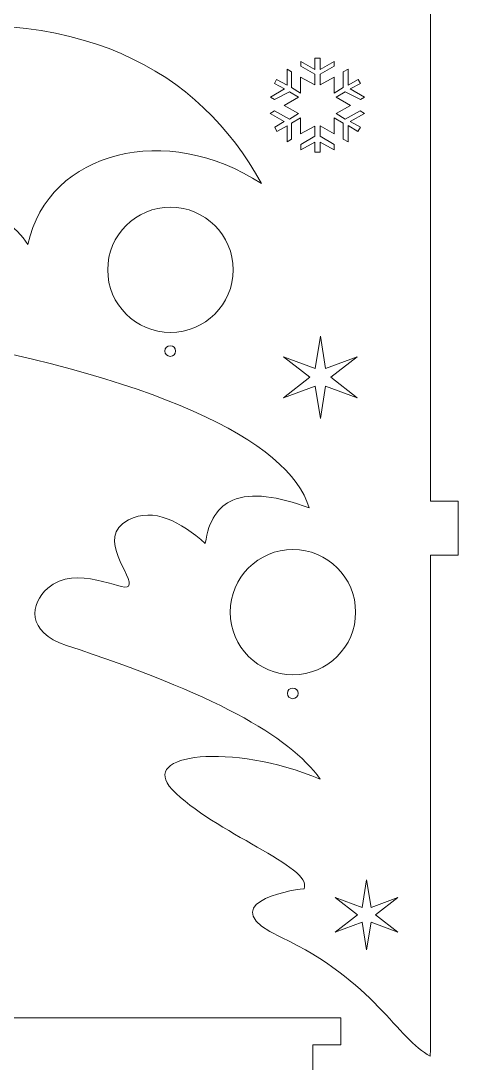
# Model space of a CAD drawing. Header units: centimetres. Extents: x -35.5 to 35.5, y -33.3 to 33.3.
# Drawn here: x 8.87 to 18.32, y -8.95 to 13.59 of the extents above; entities that cross this region are included whole.
import ezdxf

# ---------------------------------------------------------------- set-up
doc = ezdxf.new("R2010")
doc.units = ezdxf.units.CM
doc.header["$MEASUREMENT"] = 0
doc.layers.add('layer 1', color=7, linetype='Continuous')

msp = doc.modelspace()

# ---------------------------------------------------------------- linework, layer by layer
at = {"layer": 'layer 1', "lineweight": 9}
for points, knots in [([(17.71786, 33.22941), (17.71786, 33.22941), (16.47606, 33.22941), (16.47606, 33.22941), (16.47606, 33.22941), (16.47606, 33.22941), (16.47606, 31.89218), (16.47606, 31.89218), (16.47606, 31.89218), (16.47606, 31.89218), (16.18161, 31.89218), (16.18161, 31.89218), (16.18161, 31.89218), (16.18161, 31.89218), (16.47606, 29.54893), (16.47606, 29.54893), (16.47606, 29.54893), (15.09188, 31.06937), (13.8313, 31.1314), (12.67471, 29.96615), (12.67471, 29.96615), (10.64526, 31.46218), (8.94705, 31.45817), (7.69144, 29.44916), (7.69144, 29.44916), (5.39023, 30.37442), (4.21937, 29.971), (3.71181, 29.44401), (3.71181, 29.44401), (2.62382, 28.31439), (4.24006, 27.92752), (3.90075, 27.31906), (3.90075, 27.31906), (3.38059, 26.38629), (1.7292, 27.1536), (1.23629, 26.1053), (1.23629, 26.1053), (0.70916, 24.98419), (1.22495, 23.90355), (3.64992, 23.69084), (3.64992, 23.69084), (8.31449, 23.28166), (11.75539, 22.40696), (13.79715, 19.4767), (13.79715, 19.4767), (11.79081, 20.55873), (10.2097, 20.64863), (9.43256, 18.86262), (9.43256, 18.86262), (7.86263, 19.28353), (6.92868, 19.66697), (6.12894, 18.96733), (6.12894, 18.96733), (4.68937, 17.70795), (6.30248, 17.55931), (6.15519, 16.93469), (6.15519, 16.93469), (6.03165, 16.41073), (3.78141, 16.93413), (3.81232, 14.95448), (3.81232, 14.95448), (3.8207, 14.41676), (3.92081, 13.08408), (5.56742, 13.33188), (5.56742, 13.33188), (10.17948, 14.02595), (12.71806, 12.51298), (14.07085, 10.06622), (14.07085, 10.06622), (12.03778, 11.40226), (9.47481, 10.79624), (9.02357, 8.74678), (9.02357, 8.74678), (8.53094, 9.57643), (7.14195, 9.86208), (6.50673, 9.34306), (6.50673, 9.34306), (4.75088, 7.90839), (5.67896, 6.95675), (6.3203, 6.84561), (6.3203, 6.84561), (11.78323, 5.89897), (14.6639, 4.52276), (15.09929, 3.05564), (15.09929, 3.05564), (14.427, 3.30048), (13.85249, 3.39317), (13.44966, 3.2189), (13.44966, 3.2189), (13.1388, 3.08443), (12.93012, 2.79095), (12.85755, 2.28573), (12.85755, 2.28573), (12.32561, 2.75628), (11.74154, 3.06987), (11.19948, 2.79503), (11.19948, 2.79503), (10.45345, 2.41678), (11.35103, 1.53008), (11.19948, 1.36041), (11.19948, 1.36041), (11.07859, 1.22506), (10.06841, 1.8641), (9.45317, 1.31781), (9.45317, 1.31781), (9.07641, 0.98325), (8.97703, 0.37043), (9.86001, 0.07934), (9.86001, 0.07934), (13.02412, -0.96375), (14.65604, -1.85894), (15.33927, -2.81104), (15.33927, -2.81104), (13.41933, -2.01445), (11.40453, -2.25718), (12.13999, -3.03294), (12.13999, -3.03294), (13.02718, -3.96871), (15.20315, -4.70818), (14.98934, -5.18307), (14.98934, -5.18307), (14.63305, -5.21282), (12.99331, -5.53241), (14.50088, -6.23677), (14.50088, -6.23677), (16.48343, -7.16309), (17.02287, -8.45183), (17.71724, -8.80014)], [0, 0, 0, 0, 0.03030303, 0.03030303, 0.03030303, 0.03030303, 0.06060606, 0.06060606, 0.06060606, 0.06060606, 0.09090909, 0.09090909, 0.09090909, 0.09090909, 0.12121212, 0.12121212, 0.12121212, 0.12121212, 0.15151515, 0.15151515, 0.15151515, 0.15151515, 0.18181818, 0.18181818, 0.18181818, 0.18181818, 0.21212121, 0.21212121, 0.21212121, 0.21212121, 0.24242424, 0.24242424, 0.24242424, 0.24242424, 0.27272727, 0.27272727, 0.27272727, 0.27272727, 0.3030303, 0.3030303, 0.3030303, 0.3030303, 0.33333333, 0.33333333, 0.33333333, 0.33333333, 0.36363636, 0.36363636, 0.36363636, 0.36363636, 0.39393939, 0.39393939, 0.39393939, 0.39393939, 0.42424242, 0.42424242, 0.42424242, 0.42424242, 0.45454545, 0.45454545, 0.45454545, 0.45454545, 0.48484848, 0.48484848, 0.48484848, 0.48484848, 0.51515152, 0.51515152, 0.51515152, 0.51515152, 0.54545455, 0.54545455, 0.54545455, 0.54545455, 0.57575758, 0.57575758, 0.57575758, 0.57575758, 0.60606061, 0.60606061, 0.60606061, 0.60606061, 0.63636364, 0.63636364, 0.63636364, 0.63636364, 0.66666667, 0.66666667, 0.66666667, 0.66666667, 0.6969697, 0.6969697, 0.6969697, 0.6969697, 0.72727273, 0.72727273, 0.72727273, 0.72727273, 0.75757576, 0.75757576, 0.75757576, 0.75757576, 0.78787879, 0.78787879, 0.78787879, 0.78787879, 0.81818182, 0.81818182, 0.81818182, 0.81818182, 0.84848485, 0.84848485, 0.84848485, 0.84848485, 0.87878788, 0.87878788, 0.87878788, 0.87878788, 0.90909091, 0.90909091, 0.90909091, 0.90909091, 0.93939394, 0.93939394, 0.93939394, 0.93939394, 1, 1, 1, 1]), ([(17.71786, 33.22941), (17.71786, 33.22941), (17.71786, 30.29237), (17.71786, 30.29237), (17.71786, 30.29237), (17.71786, 30.29237), (18.31786, 30.29237), (18.31786, 30.29237), (18.31786, 30.29237), (18.31786, 30.29237), (18.31786, 29.13108), (18.31786, 29.13108), (18.31786, 29.13108), (18.31786, 29.13108), (17.71786, 29.13108), (17.71786, 29.13108), (17.71786, 29.13108), (17.71786, 29.13108), (17.71786, 16.74399), (17.71786, 16.74399), (17.71786, 16.74399), (17.71786, 16.74399), (18.31786, 16.74399), (18.31786, 16.74399), (18.31786, 16.74399), (18.31786, 16.74399), (18.31786, 15.5827), (18.31786, 15.5827), (18.31786, 15.5827), (18.31786, 15.5827), (17.71786, 15.5827), (17.71786, 15.5827), (17.71786, 15.5827), (17.71786, 15.5827), (17.71786, 3.1956), (17.71786, 3.1956), (17.71786, 3.1956), (17.71786, 3.1956), (18.31786, 3.1956), (18.31786, 3.1956), (18.31786, 3.1956), (18.31786, 3.1956), (18.31786, 2.03431), (18.31786, 2.03431), (18.31786, 2.03431), (18.31786, 2.03431), (17.71786, 2.03431), (17.71786, 2.03431), (17.71786, 2.03431), (17.71786, 2.03431), (17.71786, -8.66112), (17.71786, -8.66112), (17.71786, -8.66112), (17.71786, -8.66112), (17.71724, -8.80014), (17.71724, -8.80014)], [0, 0, 0, 0, 0.06666667, 0.06666667, 0.06666667, 0.06666667, 0.13333333, 0.13333333, 0.13333333, 0.13333333, 0.2, 0.2, 0.2, 0.2, 0.26666667, 0.26666667, 0.26666667, 0.26666667, 0.33333333, 0.33333333, 0.33333333, 0.33333333, 0.4, 0.4, 0.4, 0.4, 0.46666667, 0.46666667, 0.46666667, 0.46666667, 0.53333333, 0.53333333, 0.53333333, 0.53333333, 0.6, 0.6, 0.6, 0.6, 0.66666667, 0.66666667, 0.66666667, 0.66666667, 0.73333333, 0.73333333, 0.73333333, 0.73333333, 0.8, 0.8, 0.8, 0.8, 0.86666667, 0.86666667, 0.86666667, 0.86666667, 1, 1, 1, 1]), ([(15.33886, 10.74764), (15.33886, 10.74764), (15.33886, 10.96001), (15.33886, 10.96001), (15.33886, 10.96001), (15.33886, 10.96001), (15.6371, 10.79433), (15.6371, 10.79433), (15.6371, 10.79433), (15.6371, 10.79433), (15.6371, 10.90955), (15.6371, 10.90955), (15.6371, 10.90955), (15.6371, 10.90955), (15.33886, 11.0885), (15.33886, 11.0885), (15.33886, 11.0885), (15.33886, 11.0885), (15.33886, 11.31193), (15.33886, 11.31193), (15.33886, 11.31193), (15.33886, 11.31193), (15.6371, 11.13962), (15.6371, 11.13962), (15.6371, 11.13962), (15.6371, 11.13962), (15.6371, 11.49104), (15.6371, 11.49104), (15.6371, 11.49104), (15.6371, 11.49104), (15.83489, 11.37567), (15.83489, 11.37567), (15.83489, 11.37567), (15.83489, 11.37567), (15.83489, 11.02477), (15.83489, 11.02477), (15.83489, 11.02477), (15.83489, 11.02477), (15.942, 10.96635), (15.942, 10.96635), (15.942, 10.96635), (15.942, 10.96635), (15.942, 11.31921), (15.942, 11.31921), (15.942, 11.31921), (15.942, 11.31921), (16.15328, 11.19244), (16.15328, 11.19244), (16.15328, 11.19244), (16.15328, 11.19244), (16.20664, 11.28463), (16.20664, 11.28463), (16.20664, 11.28463), (16.20664, 11.28463), (15.98868, 11.41119), (15.98868, 11.41119), (15.98868, 11.41119), (15.98868, 11.41119), (16.29404, 11.58377), (16.29404, 11.58377), (16.29404, 11.58377), (16.29404, 11.58377), (16.19963, 11.64043), (16.19963, 11.64043), (16.19963, 11.64043), (16.19963, 11.64043), (15.88128, 11.46135), (15.88128, 11.46135), (15.88128, 11.46135), (15.88128, 11.46135), (15.6846, 11.5843), (15.6846, 11.5843), (15.6846, 11.5843), (15.6846, 11.5843), (15.99484, 11.75592), (15.99484, 11.75592), (15.99484, 11.75592), (15.99484, 11.75592), (15.68412, 11.93444), (15.68412, 11.93444), (15.68412, 11.93444), (15.68412, 11.93444), (15.88119, 12.04937), (15.88119, 12.04937), (15.88119, 12.04937), (15.88119, 12.04937), (16.206, 11.88366), (16.206, 11.88366), (16.206, 11.88366), (16.206, 11.88366), (16.29408, 11.93468), (16.29408, 11.93468), (16.29408, 11.93468), (16.29408, 11.93468), (15.98841, 12.11408), (15.98841, 12.11408), (15.98841, 12.11408), (15.98841, 12.11408), (16.20672, 12.23377), (16.20672, 12.23377), (16.20672, 12.23377), (16.20672, 12.23377), (16.15947, 12.31881), (16.15947, 12.31881), (16.15947, 12.31881), (16.15947, 12.31881), (15.942, 12.19254), (15.942, 12.19254), (15.942, 12.19254), (15.942, 12.19254), (15.942, 12.5395), (15.942, 12.5395), (15.942, 12.5395), (15.942, 12.5395), (15.83489, 12.48594), (15.83489, 12.48594), (15.83489, 12.48594), (15.83489, 12.48594), (15.83489, 12.14255), (15.83489, 12.14255), (15.83489, 12.14255), (15.83489, 12.14255), (15.6371, 12.01893), (15.6371, 12.01893), (15.6371, 12.01893), (15.6371, 12.01893), (15.6371, 12.36559), (15.6371, 12.36559), (15.6371, 12.36559), (15.6371, 12.36559), (15.33886, 12.1999), (15.33886, 12.1999), (15.33886, 12.1999), (15.33886, 12.1999), (15.33886, 12.42954), (15.33886, 12.42954), (15.33886, 12.42954), (15.33886, 12.42954), (15.6371, 12.60186), (15.6371, 12.60186), (15.6371, 12.60186), (15.6371, 12.60186), (15.6371, 12.70895), (15.6371, 12.70895), (15.6371, 12.70895), (15.6371, 12.70895), (15.33886, 12.53001), (15.33886, 12.53001), (15.33886, 12.53001), (15.33886, 12.53001), (15.33886, 12.77681), (15.33886, 12.77681), (15.33886, 12.77681), (15.33886, 12.77681), (15.22514, 12.77681), (15.22514, 12.77681), (15.22514, 12.77681), (15.22514, 12.77681), (15.22514, 12.5304), (15.22514, 12.5304), (15.22514, 12.5304), (15.22514, 12.5304), (14.92026, 12.70933), (14.92026, 12.70933), (14.92026, 12.70933), (14.92026, 12.70933), (14.92026, 12.60197), (14.92026, 12.60197), (14.92026, 12.60197), (14.92026, 12.60197), (15.22514, 12.42966), (15.22514, 12.42966), (15.22514, 12.42966), (15.22514, 12.42966), (15.22514, 12.20057), (15.22514, 12.20057), (15.22514, 12.20057), (15.22514, 12.20057), (14.91364, 12.36627), (14.91364, 12.36627), (14.91364, 12.36627), (14.91364, 12.36627), (14.91364, 12.01893), (14.91364, 12.01893), (14.91364, 12.01893), (14.91364, 12.01893), (14.71585, 12.14255), (14.71585, 12.14255), (14.71585, 12.14255), (14.71585, 12.14255), (14.71585, 12.48646), (14.71585, 12.48646), (14.71585, 12.48646), (14.71585, 12.48646), (14.622, 12.53808), (14.622, 12.53808), (14.622, 12.53808), (14.622, 12.53808), (14.622, 12.19306), (14.622, 12.19306), (14.622, 12.19306), (14.622, 12.19306), (14.39803, 12.31906), (14.39803, 12.31906), (14.39803, 12.31906), (14.39803, 12.31906), (14.35064, 12.23377), (14.35064, 12.23377), (14.35064, 12.23377), (14.35064, 12.23377), (14.56864, 12.11425), (14.56864, 12.11425), (14.56864, 12.11425), (14.56864, 12.11425), (14.26885, 11.93441), (14.26885, 11.93441), (14.26885, 11.93441), (14.26885, 11.93441), (14.35165, 11.88379), (14.35165, 11.88379), (14.35165, 11.88379), (14.35165, 11.88379), (14.67617, 12.04937), (14.67617, 12.04937), (14.67617, 12.04937), (14.67617, 12.04937), (14.87326, 11.93444), (14.87326, 11.93444), (14.87326, 11.93444), (14.87326, 11.93444), (14.56252, 11.75592), (14.56252, 11.75592), (14.56252, 11.75592), (14.56252, 11.75592), (14.87278, 11.5843), (14.87278, 11.5843), (14.87278, 11.5843), (14.87278, 11.5843), (14.67617, 11.46141), (14.67617, 11.46141), (14.67617, 11.46141), (14.67617, 11.46141), (14.35121, 11.64048), (14.35121, 11.64048), (14.35121, 11.64048), (14.35121, 11.64048), (14.2567, 11.58377), (14.2567, 11.58377), (14.2567, 11.58377), (14.2567, 11.58377), (14.56107, 11.41173), (14.56107, 11.41173), (14.56107, 11.41173), (14.56107, 11.41173), (14.35643, 11.28472), (14.35643, 11.28472), (14.35643, 11.28472), (14.35643, 11.28472), (14.40492, 11.19259), (14.40492, 11.19259), (14.40492, 11.19259), (14.40492, 11.19259), (14.622, 11.31865), (14.622, 11.31865), (14.622, 11.31865), (14.622, 11.31865), (14.622, 10.96794), (14.622, 10.96794), (14.622, 10.96794), (14.622, 10.96794), (14.71585, 11.02423), (14.71585, 11.02423), (14.71585, 11.02423), (14.71585, 11.02423), (14.71585, 11.37567), (14.71585, 11.37567), (14.71585, 11.37567), (14.71585, 11.37567), (14.91364, 11.49104), (14.91364, 11.49104), (14.91364, 11.49104), (14.91364, 11.49104), (14.91364, 11.1389), (14.91364, 11.1389), (14.91364, 11.1389), (14.91364, 11.1389), (15.22514, 11.31122), (15.22514, 11.31122), (15.22514, 11.31122), (15.22514, 11.31122), (15.22514, 11.08837), (15.22514, 11.08837), (15.22514, 11.08837), (15.22514, 11.08837), (14.92026, 10.90941), (14.92026, 10.90941), (14.92026, 10.90941), (14.92026, 10.90941), (14.92026, 10.794), (14.92026, 10.794), (14.92026, 10.794), (14.92026, 10.794), (15.22514, 10.95968), (15.22514, 10.95968), (15.22514, 10.95968), (15.22514, 10.95968), (15.22514, 10.74764), (15.22514, 10.74764), (15.22514, 10.74764), (15.22514, 10.74764), (15.33886, 10.74764), (15.33886, 10.74764)], [0, 0, 0, 0, 0.01265823, 0.01265823, 0.01265823, 0.01265823, 0.02531646, 0.02531646, 0.02531646, 0.02531646, 0.03797468, 0.03797468, 0.03797468, 0.03797468, 0.05063291, 0.05063291, 0.05063291, 0.05063291, 0.06329114, 0.06329114, 0.06329114, 0.06329114, 0.07594937, 0.07594937, 0.07594937, 0.07594937, 0.08860759, 0.08860759, 0.08860759, 0.08860759, 0.10126582, 0.10126582, 0.10126582, 0.10126582, 0.11392405, 0.11392405, 0.11392405, 0.11392405, 0.12658228, 0.12658228, 0.12658228, 0.12658228, 0.13924051, 0.13924051, 0.13924051, 0.13924051, 0.15189873, 0.15189873, 0.15189873, 0.15189873, 0.16455696, 0.16455696, 0.16455696, 0.16455696, 0.17721519, 0.17721519, 0.17721519, 0.17721519, 0.18987342, 0.18987342, 0.18987342, 0.18987342, 0.20253165, 0.20253165, 0.20253165, 0.20253165, 0.21518987, 0.21518987, 0.21518987, 0.21518987, 0.2278481, 0.2278481, 0.2278481, 0.2278481, 0.24050633, 0.24050633, 0.24050633, 0.24050633, 0.25316456, 0.25316456, 0.25316456, 0.25316456, 0.26582278, 0.26582278, 0.26582278, 0.26582278, 0.27848101, 0.27848101, 0.27848101, 0.27848101, 0.29113924, 0.29113924, 0.29113924, 0.29113924, 0.30379747, 0.30379747, 0.30379747, 0.30379747, 0.3164557, 0.3164557, 0.3164557, 0.3164557, 0.32911392, 0.32911392, 0.32911392, 0.32911392, 0.34177215, 0.34177215, 0.34177215, 0.34177215, 0.35443038, 0.35443038, 0.35443038, 0.35443038, 0.36708861, 0.36708861, 0.36708861, 0.36708861, 0.37974684, 0.37974684, 0.37974684, 0.37974684, 0.39240506, 0.39240506, 0.39240506, 0.39240506, 0.40506329, 0.40506329, 0.40506329, 0.40506329, 0.41772152, 0.41772152, 0.41772152, 0.41772152, 0.43037975, 0.43037975, 0.43037975, 0.43037975, 0.44303797, 0.44303797, 0.44303797, 0.44303797, 0.4556962, 0.4556962, 0.4556962, 0.4556962, 0.46835443, 0.46835443, 0.46835443, 0.46835443, 0.48101266, 0.48101266, 0.48101266, 0.48101266, 0.49367089, 0.49367089, 0.49367089, 0.49367089, 0.50632911, 0.50632911, 0.50632911, 0.50632911, 0.51898734, 0.51898734, 0.51898734, 0.51898734, 0.53164557, 0.53164557, 0.53164557, 0.53164557, 0.5443038, 0.5443038, 0.5443038, 0.5443038, 0.55696203, 0.55696203, 0.55696203, 0.55696203, 0.56962025, 0.56962025, 0.56962025, 0.56962025, 0.58227848, 0.58227848, 0.58227848, 0.58227848, 0.59493671, 0.59493671, 0.59493671, 0.59493671, 0.60759494, 0.60759494, 0.60759494, 0.60759494, 0.62025316, 0.62025316, 0.62025316, 0.62025316, 0.63291139, 0.63291139, 0.63291139, 0.63291139, 0.64556962, 0.64556962, 0.64556962, 0.64556962, 0.65822785, 0.65822785, 0.65822785, 0.65822785, 0.67088608, 0.67088608, 0.67088608, 0.67088608, 0.6835443, 0.6835443, 0.6835443, 0.6835443, 0.69620253, 0.69620253, 0.69620253, 0.69620253, 0.70886076, 0.70886076, 0.70886076, 0.70886076, 0.72151899, 0.72151899, 0.72151899, 0.72151899, 0.73417722, 0.73417722, 0.73417722, 0.73417722, 0.74683544, 0.74683544, 0.74683544, 0.74683544, 0.75949367, 0.75949367, 0.75949367, 0.75949367, 0.7721519, 0.7721519, 0.7721519, 0.7721519, 0.78481013, 0.78481013, 0.78481013, 0.78481013, 0.79746835, 0.79746835, 0.79746835, 0.79746835, 0.81012658, 0.81012658, 0.81012658, 0.81012658, 0.82278481, 0.82278481, 0.82278481, 0.82278481, 0.83544304, 0.83544304, 0.83544304, 0.83544304, 0.84810127, 0.84810127, 0.84810127, 0.84810127, 0.86075949, 0.86075949, 0.86075949, 0.86075949, 0.87341772, 0.87341772, 0.87341772, 0.87341772, 0.88607595, 0.88607595, 0.88607595, 0.88607595, 0.89873418, 0.89873418, 0.89873418, 0.89873418, 0.91139241, 0.91139241, 0.91139241, 0.91139241, 0.92405063, 0.92405063, 0.92405063, 0.92405063, 0.93670886, 0.93670886, 0.93670886, 0.93670886, 0.94936709, 0.94936709, 0.94936709, 0.94936709, 0.96202532, 0.96202532, 0.96202532, 0.96202532, 0.97468354, 0.97468354, 0.97468354, 0.97468354, 1, 1, 1, 1]), ([(12.10392, 6.84687), (11.35566, 6.84687), (10.74908, 7.45345), (10.74908, 8.20171), (10.74908, 8.20171), (10.74908, 8.94997), (11.35566, 9.55655), (12.10392, 9.55655), (12.10392, 9.55655), (12.85217, 9.55655), (13.45875, 8.94997), (13.45875, 8.20171), (13.45875, 8.20171), (13.45875, 7.45345), (12.85217, 6.84687), (12.10392, 6.84687)], [0, 0, 0, 0, 0.2, 0.2, 0.2, 0.2, 0.4, 0.4, 0.4, 0.4, 0.6, 0.6, 0.6, 0.6, 1, 1, 1, 1]), ([(15.342, 4.98592), (15.342, 4.98592), (15.22802, 5.68616), (15.22802, 5.68616), (15.22802, 5.68616), (15.22802, 5.68616), (14.54373, 5.43147), (14.54373, 5.43147), (14.54373, 5.43147), (14.54373, 5.43147), (15.11404, 5.877), (15.11404, 5.877), (15.11404, 5.877), (15.11404, 5.877), (14.54373, 6.32253), (14.54373, 6.32253), (14.54373, 6.32253), (14.54373, 6.32253), (15.22802, 6.06784), (15.22802, 6.06784), (15.22802, 6.06784), (15.22802, 6.06784), (15.342, 6.76808), (15.342, 6.76808), (15.342, 6.76808), (15.342, 6.76808), (15.45598, 6.06784), (15.45598, 6.06784), (15.45598, 6.06784), (15.45598, 6.06784), (16.14027, 6.32253), (16.14027, 6.32253), (16.14027, 6.32253), (16.14027, 6.32253), (15.56996, 5.877), (15.56996, 5.877), (15.56996, 5.877), (15.56996, 5.877), (16.14027, 5.43147), (16.14027, 5.43147), (16.14027, 5.43147), (16.14027, 5.43147), (15.45598, 5.68616), (15.45598, 5.68616), (15.45598, 5.68616), (15.45598, 5.68616), (15.342, 4.98592), (15.342, 4.98592)], [0, 0, 0, 0, 0.07692308, 0.07692308, 0.07692308, 0.07692308, 0.15384615, 0.15384615, 0.15384615, 0.15384615, 0.23076923, 0.23076923, 0.23076923, 0.23076923, 0.30769231, 0.30769231, 0.30769231, 0.30769231, 0.38461538, 0.38461538, 0.38461538, 0.38461538, 0.46153846, 0.46153846, 0.46153846, 0.46153846, 0.53846154, 0.53846154, 0.53846154, 0.53846154, 0.61538462, 0.61538462, 0.61538462, 0.61538462, 0.69230769, 0.69230769, 0.69230769, 0.69230769, 0.76923077, 0.76923077, 0.76923077, 0.76923077, 0.84615385, 0.84615385, 0.84615385, 0.84615385, 1, 1, 1, 1]), ([(12.10063, 6.32882), (12.0365, 6.32882), (11.9845, 6.38083), (11.9845, 6.44495), (11.9845, 6.44495), (11.9845, 6.50907), (12.0365, 6.56108), (12.10063, 6.56108), (12.10063, 6.56108), (12.16475, 6.56108), (12.21675, 6.50907), (12.21675, 6.44495), (12.21675, 6.44495), (12.21675, 6.38083), (12.16475, 6.32882), (12.10063, 6.32882)], [0, 0, 0, 0, 0.2, 0.2, 0.2, 0.2, 0.4, 0.4, 0.4, 0.4, 0.6, 0.6, 0.6, 0.6, 1, 1, 1, 1]), ([(14.74974, -0.55593), (14.00148, -0.55593), (13.3949, 0.05065), (13.3949, 0.79891), (13.3949, 0.79891), (13.3949, 1.54717), (14.00148, 2.15375), (14.74974, 2.15375), (14.74974, 2.15375), (15.498, 2.15375), (16.10458, 1.54717), (16.10458, 0.79891), (16.10458, 0.79891), (16.10458, 0.05065), (15.498, -0.55593), (14.74974, -0.55593)], [0, 0, 0, 0, 0.2, 0.2, 0.2, 0.2, 0.4, 0.4, 0.4, 0.4, 0.6, 0.6, 0.6, 0.6, 1, 1, 1, 1]), ([(14.74645, -1.07398), (14.68233, -1.07398), (14.63032, -1.02197), (14.63032, -0.95785), (14.63032, -0.95785), (14.63032, -0.89373), (14.68233, -0.84172), (14.74645, -0.84172), (14.74645, -0.84172), (14.81057, -0.84172), (14.86258, -0.89373), (14.86258, -0.95785), (14.86258, -0.95785), (14.86258, -1.02197), (14.81057, -1.07398), (14.74645, -1.07398)], [0, 0, 0, 0, 0.2, 0.2, 0.2, 0.2, 0.4, 0.4, 0.4, 0.4, 0.6, 0.6, 0.6, 0.6, 1, 1, 1, 1]), ([(16.3409, -6.50059), (16.3409, -6.50059), (16.24444, -5.90793), (16.24444, -5.90793), (16.24444, -5.90793), (16.24444, -5.90793), (15.66526, -6.12348), (15.66526, -6.12348), (15.66526, -6.12348), (15.66526, -6.12348), (16.14795, -5.74639), (16.14795, -5.74639), (16.14795, -5.74639), (16.14795, -5.74639), (15.66526, -5.36932), (15.66526, -5.36932), (15.66526, -5.36932), (15.66526, -5.36932), (16.24444, -5.58488), (16.24444, -5.58488), (16.24444, -5.58488), (16.24444, -5.58488), (16.3409, -4.99221), (16.3409, -4.99221), (16.3409, -4.99221), (16.3409, -4.99221), (16.43737, -5.58488), (16.43737, -5.58488), (16.43737, -5.58488), (16.43737, -5.58488), (17.01654, -5.36932), (17.01654, -5.36932), (17.01654, -5.36932), (17.01654, -5.36932), (16.53385, -5.74639), (16.53385, -5.74639), (16.53385, -5.74639), (16.53385, -5.74639), (17.01654, -6.12348), (17.01654, -6.12348), (17.01654, -6.12348), (17.01654, -6.12348), (16.43737, -5.90793), (16.43737, -5.90793), (16.43737, -5.90793), (16.43737, -5.90793), (16.3409, -6.50059), (16.3409, -6.50059)], [0, 0, 0, 0, 0.07692308, 0.07692308, 0.07692308, 0.07692308, 0.15384615, 0.15384615, 0.15384615, 0.15384615, 0.23076923, 0.23076923, 0.23076923, 0.23076923, 0.30769231, 0.30769231, 0.30769231, 0.30769231, 0.38461538, 0.38461538, 0.38461538, 0.38461538, 0.46153846, 0.46153846, 0.46153846, 0.46153846, 0.53846154, 0.53846154, 0.53846154, 0.53846154, 0.61538462, 0.61538462, 0.61538462, 0.61538462, 0.69230769, 0.69230769, 0.69230769, 0.69230769, 0.76923077, 0.76923077, 0.76923077, 0.76923077, 0.84615385, 0.84615385, 0.84615385, 0.84615385, 1, 1, 1, 1]), ([(0.26067, -17.86643), (0.26067, -17.86643), (0.86067, -17.86643), (0.86067, -17.86643), (0.86067, -17.86643), (0.86067, -17.86643), (0.86067, -18.44708), (0.86067, -18.44708), (0.86067, -18.44708), (0.86067, -18.44708), (15.18325, -18.44708), (15.18325, -18.44708), (15.18325, -18.44708), (15.18325, -18.44708), (15.18325, -17.86643), (15.18325, -17.86643), (15.18325, -17.86643), (15.18325, -17.86643), (15.78325, -17.86643), (15.78325, -17.86643), (15.78325, -17.86643), (15.78325, -17.86643), (15.78325, -14.94385), (15.78325, -14.94385), (15.78325, -14.94385), (15.78325, -14.94385), (15.18325, -14.94385), (15.18325, -14.94385), (15.18325, -14.94385), (15.18325, -14.94385), (15.18325, -13.20192), (15.18325, -13.20192), (15.18325, -13.20192), (15.18325, -13.20192), (15.78325, -13.20192), (15.78325, -13.20192), (15.78325, -13.20192), (15.78325, -13.20192), (15.78325, -10.29869), (15.78325, -10.29869), (15.78325, -10.29869), (15.78325, -10.29869), (15.18325, -10.29869), (15.18325, -10.29869), (15.18325, -10.29869), (15.18325, -10.29869), (15.18325, -8.55675), (15.18325, -8.55675), (15.18325, -8.55675), (15.18325, -8.55675), (15.78325, -8.55675), (15.78325, -8.55675), (15.78325, -8.55675), (15.78325, -8.55675), (15.78325, -7.97611), (15.78325, -7.97611), (15.78325, -7.97611), (15.78325, -7.97611), (0.26067, -7.97611), (0.26067, -7.97611), (0.26067, -7.97611), (0.26067, -7.97611), (0.26067, -8.55675), (0.26067, -8.55675), (0.26067, -8.55675), (0.26067, -8.55675), (0.86067, -8.55675), (0.86067, -8.55675), (0.86067, -8.55675), (0.86067, -8.55675), (0.86067, -10.29869), (0.86067, -10.29869), (0.86067, -10.29869), (0.86067, -10.29869), (0.26067, -10.29869), (0.26067, -10.29869), (0.26067, -10.29869), (0.26067, -10.29869), (0.26067, -13.20192), (0.26067, -13.20192), (0.26067, -13.20192), (0.26067, -13.20192), (0.86067, -13.20192), (0.86067, -13.20192), (0.86067, -13.20192), (0.86067, -13.20192), (0.86067, -14.94385), (0.86067, -14.94385), (0.86067, -14.94385), (0.86067, -14.94385), (0.26067, -14.94385), (0.26067, -14.94385), (0.26067, -14.94385), (0.26067, -14.94385), (0.26067, -17.86643), (0.26067, -17.86643)], [0, 0, 0, 0, 0.04, 0.04, 0.04, 0.04, 0.08, 0.08, 0.08, 0.08, 0.12, 0.12, 0.12, 0.12, 0.16, 0.16, 0.16, 0.16, 0.2, 0.2, 0.2, 0.2, 0.24, 0.24, 0.24, 0.24, 0.28, 0.28, 0.28, 0.28, 0.32, 0.32, 0.32, 0.32, 0.36, 0.36, 0.36, 0.36, 0.4, 0.4, 0.4, 0.4, 0.44, 0.44, 0.44, 0.44, 0.48, 0.48, 0.48, 0.48, 0.52, 0.52, 0.52, 0.52, 0.56, 0.56, 0.56, 0.56, 0.6, 0.6, 0.6, 0.6, 0.64, 0.64, 0.64, 0.64, 0.68, 0.68, 0.68, 0.68, 0.72, 0.72, 0.72, 0.72, 0.76, 0.76, 0.76, 0.76, 0.8, 0.8, 0.8, 0.8, 0.84, 0.84, 0.84, 0.84, 0.88, 0.88, 0.88, 0.88, 0.92, 0.92, 0.92, 0.92, 1, 1, 1, 1])]:
    msp.add_open_spline(points, degree=3, knots=knots, dxfattribs=at)

doc.saveas('drawing.dxf')
